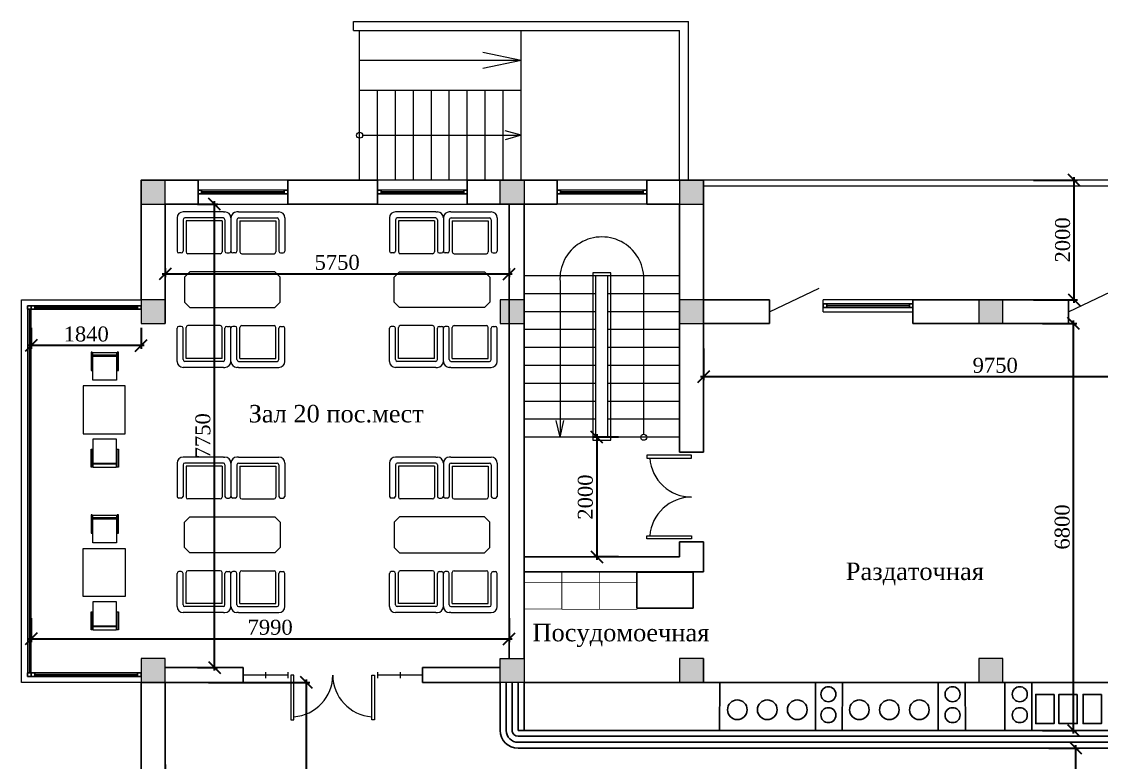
# Model space of a CAD drawing. Header units: inches. Extents: x 2870606 to 3671143, y -733551 to -473558.
# Drawn here: x 2896196 to 2914246, y -672840 to -660454 of the extents above; entities that cross this region are included whole.
import ezdxf

# ---------------------------------------------------------------- set-up
doc = ezdxf.new("R2010")
doc.units = ezdxf.units.IN
doc.header["$MEASUREMENT"] = 0
for name, color, linetype in [('100_FURNITURE', 25, 'Continuous'), ('A_Windows', 160, 'Continuous'), ('ШРИФТ', 7, 'Continuous')]:
    doc.layers.add(name, color=color, linetype=linetype)
doc.styles.add('GENERATED_STYLE_1', font='times.ttf')
doc.styles.add('J~stule', font='dutch.ttf')
doc.linetypes.add('FENCELINE1', pattern='A,0.25,-0.1,[133,ltypeshp.shx,S=0.1,R=0,X=-0.1,Y=0],-0.1,1', length=1.45)
doc.dimstyles.new('J~style', dxfattribs={"dimscale": 100, "dimtxt": 2.5, "dimasz": 2, "dimexe": 0.55, "dimexo": 0.725, "dimtad": 1, "dimdec": 0, "dimdsep": 46, "dimtxsty": 'J~stule', "dimblk": 'OBLIQUE', "dimcen": 2, "dimdle": 0.5, "dimadec": 0, "dimazin": 0, "dimtfac": 1, "dimtdec": 0, "dimtmove": 0, "dimatfit": 3, "dimfxl": 1, "dimarcsym": 0})

# ---------------------------------------------------------------- blocks, each defined once
blk = doc.blocks.new('*U65')
at = {"color": 7, "lineweight": 30}
for points in [[(0, 60), (60, 60), (60, 0), (0, 0)], [(1500, 60), (1440, 60), (1440, 0), (1500, 0)]]:
    blk.add_lwpolyline(points, close=True, dxfattribs=at)
at = {"color": 4, "lineweight": 25}
for points in [[(60, 60), (1440, 60), (1440, 0), (60, 0)], [(60, 35), (1440, 35), (1440, 25), (60, 25)]]:
    blk.add_lwpolyline(points, close=True, dxfattribs=at)
blk = doc.blocks.new('_Oblique')
at = {"color": 0, "linetype": 'ByBlock', "lineweight": -2}
blk.add_line((-0.5, -0.5), (0.5, 0.5), dxfattribs=at)
blk = doc.blocks.new('*D107')
at = {"color": 0, "lineweight": -2, "transparency": 16777216}
for p, q in [((3173215, -558345), (3172798, -558345)), ((3172853, -558295), (3172853, -560395)), ((3173215, -560345), (3172798, -560345))]:
    blk.add_line(p, q, dxfattribs=at)
at = {"layer": 'Defpoints', "color": 0, "lineweight": 35, "transparency": 16777216}
for p in [(3173287, -558345), (3172853, -560345), (3173287, -560345)]:
    blk.add_point(p, dxfattribs=at)
at = {"color": 0, "lineweight": -2, "transparency": 16777216, "xscale": 200, "yscale": 200, "zscale": 200}
for p, rotation in [((3172853, -558345), 90), ((3172853, -560345), 270)]:
    blk.add_blockref('_Oblique', p, dxfattribs=dict(at, rotation=rotation))
at = {"color": 0, "transparency": 16777216, "insert": (3172663, -559345), "char_height": 250, "attachment_point": 5, "rotation": 90, "style": 'J~stule'}
blk.add_mtext('2000', dxfattribs=at)
blk = doc.blocks.new('000066666')
at = {"color": 150, "lineweight": 25, "ltscale": 100, "const_width": 10}
for points in [[(2905140, 337827), (2905140, 338450), (2905767, 338450), (2905767, 337827), (2905140, 337827), (2905246, 337827)], [(2905145, 338004), (2905768, 338004)]]:
    blk.add_lwpolyline(points, dxfattribs=at)
blk = doc.blocks.new('*D110')
at = {"color": 0, "lineweight": -2, "transparency": 16777216}
for p, q in [((3180861, -574435), (3180861, -563495)), ((3180411, -563545), (3180916, -563545)), ((3180411, -574385), (3180916, -574385))]:
    blk.add_line(p, q, dxfattribs=at)
at = {"layer": 'Defpoints', "color": 0, "lineweight": 35, "transparency": 16777216}
for p in [(3180338, -563545), (3180861, -563545), (3180338, -574385)]:
    blk.add_point(p, dxfattribs=at)
at = {"color": 0, "lineweight": -2, "transparency": 16777216, "xscale": 200, "yscale": 200, "zscale": 200}
for p, rotation in [((3180861, -563545), 90), ((3180861, -574385), 270)]:
    blk.add_blockref('_Oblique', p, dxfattribs=dict(at, rotation=rotation))
at = {"color": 0, "transparency": 16777216, "insert": (3180670, -568965), "char_height": 250, "attachment_point": 5, "rotation": 90, "style": 'J~stule'}
blk.add_mtext('10840', dxfattribs=at)
blk = doc.blocks.new('*D111')
at = {"color": 0, "lineweight": -2, "transparency": 16777216}
for p, q in [((3180303, -556445), (3180879, -556445)), ((3180824, -563295), (3180824, -556395)), ((3180303, -563245), (3180879, -563245))]:
    blk.add_line(p, q, dxfattribs=at)
at = {"layer": 'Defpoints', "color": 0, "lineweight": 35, "transparency": 16777216}
for p in [(3180230, -556445), (3180824, -556445), (3180230, -563245)]:
    blk.add_point(p, dxfattribs=at)
at = {"color": 0, "lineweight": -2, "transparency": 16777216, "xscale": 200, "yscale": 200, "zscale": 200}
for p, rotation in [((3180824, -556445), 90), ((3180824, -563245), 270)]:
    blk.add_blockref('_Oblique', p, dxfattribs=dict(at, rotation=rotation))
at = {"color": 0, "transparency": 16777216, "insert": (3180634, -559845), "char_height": 250, "attachment_point": 5, "rotation": 90, "style": 'J~stule'}
blk.add_mtext('6800', dxfattribs=at)
blk = doc.blocks.new('*D112')
at = {"color": 0, "lineweight": -2, "transparency": 16777216}
for p, q in [((3174638, -556861), (3174638, -557391)), ((3184388, -556861), (3184388, -557391)), ((3184438, -557336), (3174588, -557336))]:
    blk.add_line(p, q, dxfattribs=at)
at = {"layer": 'Defpoints', "color": 0, "lineweight": 35, "transparency": 16777216}
for p in [(3174638, -556788), (3184388, -556788), (3174638, -557336)]:
    blk.add_point(p, dxfattribs=at)
at = {"color": 0, "lineweight": -2, "transparency": 16777216, "xscale": 200, "yscale": 200, "zscale": 200, "rotation": 180}
blk.add_blockref('_Oblique', (3174638, -557336), dxfattribs=at)
at = {"color": 0, "lineweight": -2, "transparency": 16777216, "xscale": 200, "yscale": 200, "zscale": 200}
blk.add_blockref('_Oblique', (3184388, -557336), dxfattribs=at)
at = {"color": 0, "transparency": 16777216, "insert": (3179513, -557143), "char_height": 250, "attachment_point": 5, "style": 'J~stule'}
blk.add_mtext('9750', dxfattribs=at)
blk = doc.blocks.new('*D113')
at = {"color": 0, "lineweight": -2, "transparency": 16777216}
for p, q in [((3180151, -554045), (3180886, -554045)), ((3180831, -556095), (3180831, -553995)), ((3180151, -556045), (3180886, -556045))]:
    blk.add_line(p, q, dxfattribs=at)
at = {"layer": 'Defpoints', "color": 0, "lineweight": 35, "transparency": 16777216}
for p in [(3180079, -554045), (3180831, -554045), (3180079, -556045)]:
    blk.add_point(p, dxfattribs=at)
at = {"color": 0, "lineweight": -2, "transparency": 16777216, "xscale": 200, "yscale": 200, "zscale": 200}
for p, rotation in [((3180831, -554045), 90), ((3180831, -556045), 270)]:
    blk.add_blockref('_Oblique', p, dxfattribs=dict(at, rotation=rotation))
at = {"color": 0, "transparency": 16777216, "insert": (3180641, -555045), "char_height": 250, "attachment_point": 5, "rotation": 90, "style": 'J~stule'}
blk.add_mtext('2000', dxfattribs=at)
blk = doc.blocks.new('*D114')
at = {"color": 0, "lineweight": -2, "transparency": 16777216}
for p, q in [((3165638, -555517), (3165638, -555670)), ((3171388, -555515), (3171388, -555670)), ((3165588, -555615), (3171438, -555615))]:
    blk.add_line(p, q, dxfattribs=at)
at = {"layer": 'Defpoints', "color": 0, "lineweight": 35, "transparency": 16777216}
for p in [(3165638, -555445), (3171388, -555442, 8), (3171388, -555615)]:
    blk.add_point(p, dxfattribs=at)
at = {"color": 0, "lineweight": -2, "transparency": 16777216, "xscale": 200, "yscale": 200, "zscale": 200, "rotation": 180}
blk.add_blockref('_Oblique', (3165638, -555615), dxfattribs=at)
at = {"color": 0, "lineweight": -2, "transparency": 16777216, "xscale": 200, "yscale": 200, "zscale": 200}
blk.add_blockref('_Oblique', (3171388, -555615), dxfattribs=at)
at = {"color": 0, "transparency": 16777216, "insert": (3168513, -555422), "char_height": 250, "attachment_point": 5, "style": 'J~stule'}
blk.add_mtext('5750', dxfattribs=at)
blk = doc.blocks.new('*D115')
at = {"color": 0, "lineweight": -2, "transparency": 16777216}
for p, q in [((3166181, -554445), (3166518, -554445)), ((3166463, -562245), (3166463, -554395)), ((3166181, -562195), (3166518, -562195))]:
    blk.add_line(p, q, dxfattribs=at)
at = {"layer": 'Defpoints', "color": 0, "lineweight": 35, "transparency": 16777216}
for p in [(3166109, -554445), (3166463, -554445), (3166109, -562195)]:
    blk.add_point(p, dxfattribs=at)
at = {"color": 0, "lineweight": -2, "transparency": 16777216, "xscale": 200, "yscale": 200, "zscale": 200}
for p, rotation in [((3166463, -554445), 90), ((3166463, -562195), 270)]:
    blk.add_blockref('_Oblique', p, dxfattribs=dict(at, rotation=rotation))
at = {"color": 0, "transparency": 16777216, "insert": (3166270, -558320), "char_height": 250, "attachment_point": 5, "rotation": 90, "style": 'J~stule'}
blk.add_mtext('7750', dxfattribs=at)
blk = doc.blocks.new('*D116')
at = {"color": 0, "lineweight": -2, "transparency": 16777216}
for p, q in [((3163398, -556517), (3163398, -556866)), ((3165238, -556517), (3165238, -556866)), ((3165288, -556811), (3163348, -556811))]:
    blk.add_line(p, q, dxfattribs=at)
at = {"layer": 'Defpoints', "color": 0, "lineweight": 35, "transparency": 16777216}
for p in [(3163398, -556445), (3165238, -556445), (3163398, -556811)]:
    blk.add_point(p, dxfattribs=at)
at = {"color": 0, "lineweight": -2, "transparency": 16777216, "xscale": 200, "yscale": 200, "zscale": 200, "rotation": 180}
blk.add_blockref('_Oblique', (3163398, -556811), dxfattribs=at)
at = {"color": 0, "lineweight": -2, "transparency": 16777216, "xscale": 200, "yscale": 200, "zscale": 200}
blk.add_blockref('_Oblique', (3165238, -556811), dxfattribs=at)
at = {"color": 0, "transparency": 16777216, "insert": (3164318, -556620), "char_height": 250, "attachment_point": 5, "style": 'J~stule'}
blk.add_mtext('1840', dxfattribs=at)
blk = doc.blocks.new('*D117')
at = {"color": 0, "lineweight": -2, "transparency": 16777216}
for p, q in [((3163398, -561371), (3163398, -561769)), ((3171388, -561367), (3171388, -561769)), ((3163348, -561714), (3171438, -561714))]:
    blk.add_line(p, q, dxfattribs=at)
at = {"layer": 'Defpoints', "color": 0, "lineweight": 35, "transparency": 16777216}
for p in [(3163398, -561299), (3171388, -561294), (3171388, -561714)]:
    blk.add_point(p, dxfattribs=at)
at = {"color": 0, "lineweight": -2, "transparency": 16777216, "xscale": 200, "yscale": 200, "zscale": 200, "rotation": 180}
blk.add_blockref('_Oblique', (3163398, -561714), dxfattribs=at)
at = {"color": 0, "lineweight": -2, "transparency": 16777216, "xscale": 200, "yscale": 200, "zscale": 200}
blk.add_blockref('_Oblique', (3171388, -561714), dxfattribs=at)
at = {"color": 0, "transparency": 16777216, "insert": (3167393, -561523), "char_height": 250, "attachment_point": 5, "style": 'J~stule'}
blk.add_mtext('7990', dxfattribs=at)
blk = doc.blocks.new('*D118')
at = {"color": 0, "lineweight": -2, "transparency": 16777216}
for p, q in [((3168000, -577095), (3168000, -562395)), ((3166362, -562445), (3168055, -562445)), ((3166261, -577045), (3168055, -577045))]:
    blk.add_line(p, q, dxfattribs=at)
at = {"layer": 'Defpoints', "color": 0, "lineweight": 35, "transparency": 16777216}
for p in [(3166290, -562445), (3168000, -562445), (3166188, -577045)]:
    blk.add_point(p, dxfattribs=at)
at = {"color": 0, "lineweight": -2, "transparency": 16777216, "xscale": 200, "yscale": 200, "zscale": 200}
for p, rotation in [((3168000, -562445), 90), ((3168000, -577045), 270)]:
    blk.add_blockref('_Oblique', p, dxfattribs=dict(at, rotation=rotation))
at = {"color": 0, "transparency": 16777216, "insert": (3167809, -569745), "char_height": 250, "attachment_point": 5, "rotation": 90, "style": 'J~stule'}
blk.add_mtext('14600', dxfattribs=at)
blk = doc.blocks.new('*D119')
at = {"color": 0, "lineweight": -2, "transparency": 16777216}
for p, q in [((3165638, -563817), (3165638, -564540)), ((3184238, -563817), (3184238, -564540)), ((3184288, -564485), (3165588, -564485))]:
    blk.add_line(p, q, dxfattribs=at)
at = {"layer": 'Defpoints', "color": 0, "lineweight": 35, "transparency": 16777216}
for p in [(3165638, -563745), (3184238, -563745), (3165638, -564485)]:
    blk.add_point(p, dxfattribs=at)
at = {"color": 0, "lineweight": -2, "transparency": 16777216, "xscale": 200, "yscale": 200, "zscale": 200, "rotation": 180}
blk.add_blockref('_Oblique', (3165638, -564485), dxfattribs=at)
at = {"color": 0, "lineweight": -2, "transparency": 16777216, "xscale": 200, "yscale": 200, "zscale": 200}
blk.add_blockref('_Oblique', (3184238, -564485), dxfattribs=at)
at = {"color": 0, "transparency": 16777216, "insert": (3174938, -564294), "char_height": 250, "attachment_point": 5, "style": 'J~stule'}
blk.add_mtext('18600', dxfattribs=at)
blk = doc.blocks.new('*U63')
at = {"color": 7, "lineweight": 30}
for points in [[(0, 60), (60, 60), (60, 0), (0, 0)], [(6200, 60), (6140, 60), (6140, 0), (6200, 0)]]:
    blk.add_lwpolyline(points, close=True, dxfattribs=at)
at = {"color": 4, "lineweight": 25}
for points in [[(60, 60), (6140, 60), (6140, 0), (60, 0)], [(60, 35), (6140, 35), (6140, 25), (60, 25)]]:
    blk.add_lwpolyline(points, close=True, dxfattribs=at)
blk = doc.blocks.new('*U64')
at = {"color": 7, "lineweight": 30}
for points in [[(0, 60), (60, 60), (60, 0), (0, 0)], [(1840, 60), (1780, 60), (1780, 0), (1840, 0)]]:
    blk.add_lwpolyline(points, close=True, dxfattribs=at)
at = {"color": 4, "lineweight": 25}
for points in [[(60, 60), (1780, 60), (1780, 0), (60, 0)], [(60, 35), (1780, 35), (1780, 25), (60, 25)]]:
    blk.add_lwpolyline(points, close=True, dxfattribs=at)
blk = doc.blocks.new('dfgfdgf')
h = blk.add_hatch(color=256)
h.dxf.hatch_style = 1
h.paths.add_polyline_path([(3342175.57, -511833.49), (3342175.57, -511433.49), (3341775.57, -511433.49), (3341775.57, -511833.49)])
h = blk.add_hatch(color=256)
h.dxf.hatch_style = 1
h.paths.add_polyline_path([(3347775.57, -511833.49), (3347775.57, -511433.49), (3348175.57, -511433.49), (3348175.57, -511833.49)])
h = blk.add_hatch(color=256)
h.dxf.hatch_style = 1
h.paths.add_polyline_path([(3351175.57, -511833.49), (3351175.57, -511433.49), (3350775.57, -511433.49), (3350775.57, -511833.49)])
h = blk.add_hatch(color=256)
h.dxf.hatch_style = 1
h.paths.add_polyline_path([(3341775.57, -513433.49), (3341775.57, -513833.49), (3342175.57, -513833.49), (3342175.57, -513433.49)])
h = blk.add_hatch(color=256)
h.dxf.hatch_style = 1
h.paths.add_polyline_path([(3347775.57, -513433.49), (3347775.57, -513833.49), (3348175.57, -513833.49), (3348175.57, -513433.49)])
h = blk.add_hatch(color=256)
h.dxf.hatch_style = 1
h.paths.add_polyline_path([(3350775.57, -513433.49), (3350775.57, -513833.49), (3351175.57, -513833.49), (3351175.57, -513433.49)])
h = blk.add_hatch(color=256)
h.dxf.hatch_style = 1
h.paths.add_polyline_path([(3355775.57, -513433.49), (3355775.57, -513833.49), (3356175.57, -513833.49), (3356175.57, -513433.49)])
h = blk.add_hatch(color=256)
h.dxf.hatch_style = 1
h.paths.add_polyline_path([(3342175.57, -519833.49), (3342175.57, -519433.49), (3341775.57, -519433.49), (3341775.57, -519833.49)])
h = blk.add_hatch(color=256)
h.dxf.hatch_style = 1
h.paths.add_polyline_path([(3347775.57, -519833.49), (3347775.57, -519433.49), (3348175.57, -519433.49), (3348175.57, -519833.49)])
h = blk.add_hatch(color=256)
h.dxf.hatch_style = 1
h.paths.add_polyline_path([(3351175.57, -519833.49), (3351175.57, -519433.49), (3350775.57, -519433.49), (3350775.57, -519833.49)])
h = blk.add_hatch(color=256)
h.dxf.hatch_style = 1
h.paths.add_polyline_path([(3356175.57, -519833.49), (3356175.57, -519433.49), (3355775.57, -519433.49), (3355775.57, -519833.49)])
for p, q in [((3345325.6, -508783.49, 80.78), (3350925.6, -508783.49, 80.78)), ((3345325.6, -508933.49, 80.78), (3345325.6, -508783.49, 80.78)), ((3350925.6, -511433.49, 105.13), (3350925.6, -508783.49, 105.13)), ((3345325.6, -508933.49, 80.78), (3350775.6, -508933.49, 80.78)), ((3345425.6, -509933.49, 105.13), (3345425.6, -508933.49, 80.78)), ((3348125.6, -509933.49, 105.13), (3348125.6, -508933.49, 80.78)), ((3350775.6, -511433.49, 105.13), (3350775.6, -508933.49, 105.13)), ((3348125.6, -509433.49, 92.96), (3347483.76, -509298.8, 105.13)), ((3348125.6, -509433.49, 92.96), (3345425.6, -509433.49, 92.96)), ((3348125.6, -509433.49, 92.96), (3347483.76, -509568.18, 105.13)), ((3345425.6, -511433.49, 105.13), (3345425.6, -509933.49, 105.13)), ((3348125.6, -509933.49, 105.13), (3345425.6, -509933.49, 105.13)), ((3345725.6, -511433.49, 105.13), (3345725.6, -509933.49, 105.13)), ((3346025.6, -511433.49, 105.13), (3346025.6, -509933.49, 105.13)), ((3346325.6, -511433.49, 105.13), (3346325.6, -509933.49, 105.13)), ((3346625.6, -511433.49, 105.13), (3346625.6, -509933.49, 105.13)), ((3346925.6, -511433.49, 105.13), (3346925.6, -509933.49, 105.13)), ((3347225.6, -511433.49, 105.13), (3347225.6, -509933.49, 105.13)), ((3347525.6, -511433.49, 105.13), (3347525.6, -509933.49, 105.13)), ((3347825.6, -511433.49, 105.13), (3347825.6, -509933.49, 105.13)), ((3348125.6, -511433.49, 105.13), (3348125.6, -509933.49, 105.13)), ((3348125.6, -510683.49, 105.13), (3347861.02, -510608.37, 105.13)), ((3345475.6, -510683.49, 105.13), (3348125.6, -510683.49, 105.13)), ((3348125.6, -510683.49, 105.13), (3347861.02, -510758.61, 105.13)), ((3344225.57, -511433.49), (3342725.57, -511433.49)), ((3347225.57, -511433.49), (3345725.57, -511433.49)), ((3350225.57, -511433.49), (3348725.57, -511433.49)), ((3365775.57, -511433.49), (3351175.57, -511433.49)), ((3342725.57, -511833.49), (3344225.57, -511833.49)), ((3345725.57, -511833.49), (3347225.57, -511833.49)), ((3350225.57, -511833.49), (3348725.57, -511833.49)), ((3342375.57, -512065.48), (3342375.57, -512621.65)), ((3343150.57, -511965.48), (3342475.57, -511965.48)), ((3343150.57, -512065.48), (3342505.57, -512065.48)), ((3343150.57, -512065.48), (3343145.57, -512065.48)), ((3343150.57, -511965.48), (3343175.57, -511965.48)), ((3343275.57, -512065.48), (3343275.57, -512621.65)), ((3343275.57, -512065.48), (3343275.57, -512621.65)), ((3343400.57, -511965.48), (3343375.57, -511965.48)), ((3343400.57, -511965.48), (3344075.57, -511965.48)), ((3343400.57, -512065.48), (3344045.57, -512065.48)), ((3343400.57, -512065.48), (3343405.57, -512065.48)), ((3344175.57, -512065.48), (3344175.57, -512621.65)), ((3345925.57, -512065.48), (3345925.57, -512621.65)), ((3346700.57, -511965.48), (3346025.57, -511965.48)), ((3346700.57, -512065.48), (3346055.57, -512065.48)), ((3346700.57, -512065.48), (3346695.57, -512065.48)), ((3346700.57, -511965.48), (3346725.57, -511965.48)), ((3346825.57, -512065.48), (3346825.57, -512621.65)), ((3346825.57, -512065.48), (3346825.57, -512621.65)), ((3346950.57, -511965.48), (3346925.57, -511965.48)), ((3346950.57, -511965.48), (3347625.57, -511965.48)), ((3346950.57, -512065.48), (3347595.57, -512065.48)), ((3346950.57, -512065.48), (3346955.57, -512065.48)), ((3347725.57, -512065.48), (3347725.57, -512621.65)), ((3342475.57, -512095.48), (3342475.57, -512621.65)), ((3343125.57, -512115.48), (3342525.57, -512115.48)), ((3342525.57, -512115.48), (3342525.57, -512635.48)), ((3343125.57, -512115.48), (3343125.57, -512635.48)), ((3343175.57, -512095.48), (3343175.57, -512621.65)), ((3343375.57, -512095.48), (3343375.57, -512621.65)), ((3343425.57, -512115.48), (3344025.57, -512115.48)), ((3343425.57, -512115.48), (3343425.57, -512635.48)), ((3344025.57, -512115.48), (3344025.57, -512635.48)), ((3344075.57, -512095.48), (3344075.57, -512621.65)), ((3346025.57, -512095.48), (3346025.57, -512621.65)), ((3346675.57, -512115.48), (3346075.57, -512115.48)), ((3346075.57, -512115.48), (3346075.57, -512635.48)), ((3346675.57, -512115.48), (3346675.57, -512635.48)), ((3346725.57, -512095.48), (3346725.57, -512621.65)), ((3346925.57, -512095.48), (3346925.57, -512621.65)), ((3346975.57, -512115.48), (3347575.57, -512115.48)), ((3346975.57, -512115.48), (3346975.57, -512635.48)), ((3347575.57, -512115.48), (3347575.57, -512635.48)), ((3347625.57, -512095.48), (3347625.57, -512621.65)), ((3342445.57, -512651.65), (3342405.57, -512651.65)), ((3343095.57, -512665.48), (3342555.57, -512665.48)), ((3343205.57, -512651.65), (3343245.57, -512651.65)), ((3343345.57, -512651.65), (3343305.57, -512651.65)), ((3343455.57, -512665.48), (3343995.57, -512665.48)), ((3344105.57, -512651.65), (3344145.57, -512651.65)), ((3345995.57, -512651.65), (3345955.57, -512651.65)), ((3346645.57, -512665.48), (3346105.57, -512665.48)), ((3346755.57, -512651.65), (3346795.57, -512651.65)), ((3346895.57, -512651.65), (3346855.57, -512651.65)), ((3347005.57, -512665.48), (3347545.57, -512665.48)), ((3347655.57, -512651.65), (3347695.57, -512651.65)), ((3350775.57, -513033.49), (3348175.57, -513033.49)), ((3348775.57, -513133.49), (3348775.57, -515733.49)), ((3349375.57, -515733.49), (3349375.57, -513033.49)), ((3349575.57, -515733.49), (3349575.57, -513033.49)), ((3350175.57, -515683.49), (3350175.57, -513133.49)), ((3349375.57, -513333.49), (3348175.57, -513333.49)), ((3350775.57, -513333.49), (3349575.57, -513333.49)), ((3353175.57, -513633.49), (3353175.57, -513433.49)), ((3349375.57, -513633.49), (3348175.57, -513633.49)), ((3350775.57, -513633.49), (3349575.57, -513633.49)), ((3342445.57, -513879.31), (3342405.57, -513879.31)), ((3343095.57, -513865.48), (3342555.57, -513865.48)), ((3343205.57, -513879.31), (3343245.57, -513879.31)), ((3343345.57, -513879.31), (3343305.57, -513879.31)), ((3343455.57, -513865.48), (3343995.57, -513865.48)), ((3344105.57, -513879.31), (3344145.57, -513879.31)), ((3345995.57, -513879.31), (3345955.57, -513879.31)), ((3346645.57, -513865.48), (3346105.57, -513865.48)), ((3346755.57, -513879.31), (3346795.57, -513879.31)), ((3346895.57, -513879.31), (3346855.57, -513879.31)), ((3347005.57, -513865.48), (3347545.57, -513865.48)), ((3347655.57, -513879.31), (3347695.57, -513879.31)), ((3342375.57, -514465.48), (3342375.57, -513909.31)), ((3342475.57, -514435.48), (3342475.57, -513909.31)), ((3342525.57, -514415.48), (3342525.57, -513895.48)), ((3343125.57, -514415.48), (3343125.57, -513895.48)), ((3343175.57, -514435.48), (3343175.57, -513909.31)), ((3343275.57, -514465.48), (3343275.57, -513909.31)), ((3343275.57, -514465.48), (3343275.57, -513909.31)), ((3343375.57, -514435.48), (3343375.57, -513909.31)), ((3343425.57, -514415.48), (3343425.57, -513895.48)), ((3344025.57, -514415.48), (3344025.57, -513895.48)), ((3344075.57, -514435.48), (3344075.57, -513909.31)), ((3344175.57, -514465.48), (3344175.57, -513909.31)), ((3345925.57, -514465.48), (3345925.57, -513909.31)), ((3346025.57, -514435.48), (3346025.57, -513909.31)), ((3346075.57, -514415.48), (3346075.57, -513895.48)), ((3346675.57, -514415.48), (3346675.57, -513895.48)), ((3346725.57, -514435.48), (3346725.57, -513909.31)), ((3346825.57, -514465.48), (3346825.57, -513909.31)), ((3346825.57, -514465.48), (3346825.57, -513909.31)), ((3346925.57, -514435.48), (3346925.57, -513909.31)), ((3346975.57, -514415.48), (3346975.57, -513895.48)), ((3347575.57, -514415.48), (3347575.57, -513895.48)), ((3347625.57, -514435.48), (3347625.57, -513909.31)), ((3347725.57, -514465.48), (3347725.57, -513909.31)), ((3349375.57, -513933.49), (3348175.57, -513933.49)), ((3350775.57, -513933.49), (3349575.57, -513933.49)), ((3349375.57, -514233.49), (3348175.57, -514233.49)), ((3350775.57, -514233.49), (3349575.57, -514233.49)), ((3340936.38, -514312.36), (3340936.38, -514616.77)), ((3340955.89, -514312.36), (3340936.38, -514312.36)), ((3340955.89, -514616.77), (3340955.89, -514312.36)), ((3340964.02, -514362.3), (3340964.02, -514313.86)), ((3340964.02, -514313.86), (3341364.02, -514313.86)), ((3341364.02, -514362.3), (3340964.02, -514362.3)), ((3340964.02, -514779.27), (3340964.02, -514379.27)), ((3340964.02, -514379.27), (3341364.02, -514379.27)), ((3341364.02, -514313.86), (3341364.02, -514362.3)), ((3341364.02, -514379.27), (3341364.02, -514779.27)), ((3341374.42, -514312.36), (3341374.42, -514616.77)), ((3341393.92, -514312.36), (3341374.42, -514312.36)), ((3341393.92, -514616.77), (3341393.92, -514312.36)), ((3343125.57, -514415.48), (3342525.57, -514415.48)), ((3343425.57, -514415.48), (3344025.57, -514415.48)), ((3346675.57, -514415.48), (3346075.57, -514415.48)), ((3346975.57, -514415.48), (3347575.57, -514415.48)), ((3343150.57, -514565.48), (3342475.57, -514565.48)), ((3343150.57, -514565.48), (3342475.57, -514565.48)), ((3343150.57, -514465.48), (3342505.57, -514465.48)), ((3343150.57, -514465.48), (3343145.57, -514465.48)), ((3343150.57, -514565.48), (3343175.57, -514565.48)), ((3343150.57, -514565.48), (3343175.57, -514565.48)), ((3343400.57, -514565.48), (3343375.57, -514565.48)), ((3343400.57, -514565.48), (3343375.57, -514565.48)), ((3343400.57, -514465.48), (3344045.57, -514465.48)), ((3343400.57, -514465.48), (3343405.57, -514465.48)), ((3343400.57, -514565.48), (3344075.57, -514565.48)), ((3343400.57, -514565.48), (3344075.57, -514565.48)), ((3346700.57, -514565.48), (3346025.57, -514565.48)), ((3346700.57, -514565.48), (3346025.57, -514565.48)), ((3346700.57, -514465.48), (3346055.57, -514465.48)), ((3346700.57, -514465.48), (3346695.57, -514465.48)), ((3346700.57, -514565.48), (3346725.57, -514565.48)), ((3346700.57, -514565.48), (3346725.57, -514565.48)), ((3346950.57, -514565.48), (3346925.57, -514565.48)), ((3346950.57, -514565.48), (3346925.57, -514565.48)), ((3346950.57, -514465.48), (3347595.57, -514465.48)), ((3346950.57, -514465.48), (3346955.57, -514465.48)), ((3346950.57, -514565.48), (3347625.57, -514565.48)), ((3346950.57, -514565.48), (3347625.57, -514565.48)), ((3349375.57, -514533.49), (3348175.57, -514533.49)), ((3350775.57, -514533.49), (3349575.57, -514533.49)), ((3340936.38, -514616.77), (3340955.89, -514616.77)), ((3341364.02, -514779.27), (3340964.02, -514779.27)), ((3341374.42, -514616.77), (3341393.92, -514616.77)), ((3349375.57, -514833.49), (3348175.57, -514833.49)), ((3350775.57, -514833.49), (3349575.57, -514833.49)), ((3349375.57, -515133.49), (3348175.57, -515133.49)), ((3350775.57, -515133.49), (3349575.57, -515133.49)), ((3349375.57, -515433.49), (3348175.57, -515433.49)), ((3348775.57, -515733.49), (3348709.59, -515454.32)), ((3348775.57, -515733.49), (3348841.55, -515454.32)), ((3350775.57, -515433.49), (3349575.57, -515433.49)), ((3340964.02, -515767.72), (3340964.02, -516167.72)), ((3341364.02, -515767.72), (3340964.02, -515767.72)), ((3341364.02, -516167.72), (3341364.02, -515767.72)), ((3350775.57, -515733.49), (3348175.57, -515733.49)), ((3340936.38, -516234.63), (3340936.38, -515930.21)), ((3340936.38, -515930.21), (3340955.89, -515930.21)), ((3340955.89, -515930.21), (3340955.89, -516234.63)), ((3341374.42, -516234.63), (3341374.42, -515930.21)), ((3341374.42, -515930.21), (3341393.92, -515930.21)), ((3341393.92, -515930.21), (3341393.92, -516234.63)), ((3340964.02, -516167.72), (3341364.02, -516167.72)), ((3340964.02, -516184.68), (3340964.02, -516233.13)), ((3341364.02, -516184.68), (3340964.02, -516184.68)), ((3341364.02, -516233.13), (3341364.02, -516184.68)), ((3342375.57, -516165.48), (3342375.57, -516721.65)), ((3343150.57, -516065.48), (3342475.57, -516065.48)), ((3343150.57, -516065.48), (3342475.57, -516065.48)), ((3342475.57, -516195.48), (3342475.57, -516721.65)), ((3343150.57, -516165.48), (3342505.57, -516165.48)), ((3343125.57, -516215.48), (3342525.57, -516215.48)), ((3342525.57, -516215.48), (3342525.57, -516735.48)), ((3343125.57, -516215.48), (3343125.57, -516735.48)), ((3343150.57, -516165.48), (3343145.57, -516165.48)), ((3343150.57, -516065.48), (3343175.57, -516065.48)), ((3343150.57, -516065.48), (3343175.57, -516065.48)), ((3343175.57, -516195.48), (3343175.57, -516721.65)), ((3343275.57, -516165.48), (3343275.57, -516721.65)), ((3343275.57, -516165.48), (3343275.57, -516721.65)), ((3343400.57, -516065.48), (3343375.57, -516065.48)), ((3343400.57, -516065.48), (3343375.57, -516065.48)), ((3343375.57, -516195.48), (3343375.57, -516721.65)), ((3343400.57, -516065.48), (3344075.57, -516065.48)), ((3343400.57, -516065.48), (3344075.57, -516065.48)), ((3343400.57, -516165.48), (3344045.57, -516165.48)), ((3343400.57, -516165.48), (3343405.57, -516165.48)), ((3343425.57, -516215.48), (3344025.57, -516215.48)), ((3343425.57, -516215.48), (3343425.57, -516735.48)), ((3344025.57, -516215.48), (3344025.57, -516735.48)), ((3344075.57, -516195.48), (3344075.57, -516721.65)), ((3344175.57, -516165.48), (3344175.57, -516721.65)), ((3345925.57, -516165.48), (3345925.57, -516721.65)), ((3346700.57, -516065.48), (3346025.57, -516065.48)), ((3346700.57, -516065.48), (3346025.57, -516065.48)), ((3346025.57, -516195.48), (3346025.57, -516721.65)), ((3346700.57, -516165.48), (3346055.57, -516165.48)), ((3346675.57, -516215.48), (3346075.57, -516215.48)), ((3346075.57, -516215.48), (3346075.57, -516735.48)), ((3346675.57, -516215.48), (3346675.57, -516735.48)), ((3346700.57, -516165.48), (3346695.57, -516165.48)), ((3346700.57, -516065.48), (3346725.57, -516065.48)), ((3346700.57, -516065.48), (3346725.57, -516065.48)), ((3346725.57, -516195.48), (3346725.57, -516721.65)), ((3346825.57, -516165.48), (3346825.57, -516721.65)), ((3346825.57, -516165.48), (3346825.57, -516721.65)), ((3346950.57, -516065.48), (3346925.57, -516065.48)), ((3346950.57, -516065.48), (3346925.57, -516065.48)), ((3346925.57, -516195.48), (3346925.57, -516721.65)), ((3346950.57, -516065.48), (3347625.57, -516065.48)), ((3346950.57, -516065.48), (3347625.57, -516065.48)), ((3346950.57, -516165.48), (3347595.57, -516165.48)), ((3346950.57, -516165.48), (3346955.57, -516165.48)), ((3346975.57, -516215.48), (3347575.57, -516215.48)), ((3346975.57, -516215.48), (3346975.57, -516735.48)), ((3347575.57, -516215.48), (3347575.57, -516735.48)), ((3347625.57, -516195.48), (3347625.57, -516721.65)), ((3347725.57, -516165.48), (3347725.57, -516721.65)), ((3340955.89, -516234.63), (3340936.38, -516234.63)), ((3340964.02, -516233.13), (3341364.02, -516233.13)), ((3341393.92, -516234.63), (3341374.42, -516234.63)), ((3342445.57, -516751.65), (3342405.57, -516751.65)), ((3343095.57, -516765.48), (3342555.57, -516765.48)), ((3343205.57, -516751.65), (3343245.57, -516751.65)), ((3343345.57, -516751.65), (3343305.57, -516751.65)), ((3343455.57, -516765.48), (3343995.57, -516765.48)), ((3344105.57, -516751.65), (3344145.57, -516751.65)), ((3345995.57, -516751.65), (3345955.57, -516751.65)), ((3346645.57, -516765.48), (3346105.57, -516765.48)), ((3346755.57, -516751.65), (3346795.57, -516751.65)), ((3346895.57, -516751.65), (3346855.57, -516751.65)), ((3347005.57, -516765.48), (3347545.57, -516765.48)), ((3347655.57, -516751.65), (3347695.57, -516751.65)), ((3340936.38, -517032.36), (3340936.38, -517336.78)), ((3340955.89, -517032.36), (3340936.38, -517032.36)), ((3340955.89, -517336.78), (3340955.89, -517032.36)), ((3340964.02, -517082.31), (3340964.02, -517033.86)), ((3340964.02, -517033.86), (3341364.02, -517033.86)), ((3341364.02, -517082.31), (3340964.02, -517082.31)), ((3340964.02, -517499.27), (3340964.02, -517099.27)), ((3340964.02, -517099.27), (3341364.02, -517099.27)), ((3341364.02, -517033.86), (3341364.02, -517082.31)), ((3341364.02, -517099.27), (3341364.02, -517499.27)), ((3341374.42, -517032.36), (3341374.42, -517336.78)), ((3341393.92, -517032.36), (3341374.42, -517032.36)), ((3341393.92, -517336.78), (3341393.92, -517032.36)), ((3340936.38, -517336.78), (3340955.89, -517336.78)), ((3341374.42, -517336.78), (3341393.92, -517336.78)), ((3341364.02, -517499.27), (3340964.02, -517499.27)), ((3342375.57, -518565.48), (3342375.57, -518009.31)), ((3342445.57, -517979.31), (3342405.57, -517979.31)), ((3342475.57, -518535.48), (3342475.57, -518009.31)), ((3342525.57, -518515.48), (3342525.57, -517995.48)), ((3343095.57, -517965.48), (3342555.57, -517965.48)), ((3343125.57, -518515.48), (3343125.57, -517995.48)), ((3343175.57, -518535.48), (3343175.57, -518009.31)), ((3343205.57, -517979.31), (3343245.57, -517979.31)), ((3343275.57, -518565.48), (3343275.57, -518009.31)), ((3343275.57, -518565.48), (3343275.57, -518009.31)), ((3343345.57, -517979.31), (3343305.57, -517979.31)), ((3343375.57, -518535.48), (3343375.57, -518009.31)), ((3343425.57, -518515.48), (3343425.57, -517995.48)), ((3343455.57, -517965.48), (3343995.57, -517965.48)), ((3344025.57, -518515.48), (3344025.57, -517995.48)), ((3344075.57, -518535.48), (3344075.57, -518009.31)), ((3344105.57, -517979.31), (3344145.57, -517979.31)), ((3344175.57, -518565.48), (3344175.57, -518009.31)), ((3345925.57, -518565.48), (3345925.57, -518009.31)), ((3345995.57, -517979.31), (3345955.57, -517979.31)), ((3346025.57, -518535.48), (3346025.57, -518009.31)), ((3346075.57, -518515.48), (3346075.57, -517995.48)), ((3346645.57, -517965.48), (3346105.57, -517965.48)), ((3346675.57, -518515.48), (3346675.57, -517995.48)), ((3346725.57, -518535.48), (3346725.57, -518009.31)), ((3346755.57, -517979.31), (3346795.57, -517979.31)), ((3346825.57, -518565.48), (3346825.57, -518009.31)), ((3346825.57, -518565.48), (3346825.57, -518009.31)), ((3346895.57, -517979.31), (3346855.57, -517979.31)), ((3346925.57, -518535.48), (3346925.57, -518009.31)), ((3346975.57, -518515.48), (3346975.57, -517995.48)), ((3347005.57, -517965.48), (3347545.57, -517965.48)), ((3347575.57, -518515.48), (3347575.57, -517995.48)), ((3347625.57, -518535.48), (3347625.57, -518009.31)), ((3347655.57, -517979.31), (3347695.57, -517979.31)), ((3347725.57, -518565.48), (3347725.57, -518009.31)), ((3340964.02, -518487.72), (3340964.02, -518887.72)), ((3341364.02, -518487.72), (3340964.02, -518487.72)), ((3341364.02, -518887.72), (3341364.02, -518487.72)), ((3343150.57, -518565.48), (3342505.57, -518565.48)), ((3343125.57, -518515.48), (3342525.57, -518515.48)), ((3343150.57, -518565.48), (3343145.57, -518565.48)), ((3343400.57, -518565.48), (3344045.57, -518565.48)), ((3343400.57, -518565.48), (3343405.57, -518565.48)), ((3343425.57, -518515.48), (3344025.57, -518515.48)), ((3346700.57, -518565.48), (3346055.57, -518565.48)), ((3346675.57, -518515.48), (3346075.57, -518515.48)), ((3346700.57, -518565.48), (3346695.57, -518565.48)), ((3346950.57, -518565.48), (3347595.57, -518565.48)), ((3346950.57, -518565.48), (3346955.57, -518565.48)), ((3346975.57, -518515.48), (3347575.57, -518515.48)), ((3340936.38, -518954.63), (3340936.38, -518650.21)), ((3340936.38, -518650.21), (3340955.89, -518650.21)), ((3340955.89, -518650.21), (3340955.89, -518954.63)), ((3341374.42, -518954.63), (3341374.42, -518650.21)), ((3341374.42, -518650.21), (3341393.92, -518650.21)), ((3341393.92, -518650.21), (3341393.92, -518954.63)), ((3343150.57, -518665.48), (3342475.57, -518665.48)), ((3343150.57, -518665.48), (3343175.57, -518665.48)), ((3343400.57, -518665.48), (3343375.57, -518665.48)), ((3343400.57, -518665.48), (3344075.57, -518665.48)), ((3346700.57, -518665.48), (3346025.57, -518665.48)), ((3346700.57, -518665.48), (3346725.57, -518665.48)), ((3346950.57, -518665.48), (3346925.57, -518665.48)), ((3346950.57, -518665.48), (3347625.57, -518665.48)), ((3340964.02, -518887.72), (3341364.02, -518887.72)), ((3340964.02, -518904.68), (3340964.02, -518953.13)), ((3341364.02, -518904.68), (3340964.02, -518904.68)), ((3341364.02, -518953.13), (3341364.02, -518904.68)), ((3340955.89, -518954.63), (3340936.38, -518954.63)), ((3340964.02, -518953.13), (3341364.02, -518953.13)), ((3341393.92, -518954.63), (3341374.42, -518954.63)), ((3343852.35, -519658.49), (3343852.35, -519758.49)), ((3344227.35, -519658.49), (3344227.35, -519758.49)), ((3345727.35, -519658.49), (3345727.35, -519758.49)), ((3346102.35, -519658.49), (3346102.35, -519758.49)), ((3344227.35, -519708.49), (3343477.35, -519708.49)), ((3346477.35, -519708.49), (3345727.35, -519708.49))]:
    blk.add_line(p, q)
at = {"lineweight": 30}
for p, q in [((3342725.57, -511433.49), (3342725.57, -511833.49)), ((3347225.57, -511433.49), (3347225.57, -511833.49)), ((3348725.57, -511433.49), (3348725.57, -511833.49)), ((3350225.57, -511433.49), (3350225.57, -511833.49)), ((3347925.57, -511833.49), (3347925.57, -519433.49)), ((3348175.57, -511833.49), (3348175.57, -519433.49)), ((3352275.57, -513433.49), (3351175.57, -513433.49)), ((3352275.57, -513833.49), (3352275.57, -513433.49)), ((3357275.57, -513433.49), (3354675.57, -513433.49)), ((3354675.57, -513833.49), (3354675.57, -513433.49)), ((3357275.57, -513833.49), (3357275.57, -513433.49)), ((3351175.57, -513833.49), (3352275.57, -513833.49)), ((3354675.57, -513833.49), (3357275.57, -513833.49)), ((3351175.57, -515983.49), (3350775.57, -515983.49)), ((3351175.57, -517483.49), (3350775.57, -517483.49)), ((3350775.57, -517483.49), (3350775.57, -517733.49)), ((3350775.57, -517733.49), (3348175.57, -517733.49)), ((3351175.57, -517983.49, -134.86), (3348175.57, -517983.49, 30.28)), ((3348175.57, -519433.49), (3348175.57, -517983.49)), ((3342177.35, -519583.49), (3343477.35, -519583.49)), ((3343477.35, -519583.49), (3343477.35, -519833.49)), ((3346477.35, -519583.49), (3347777.35, -519583.49)), ((3346477.35, -519583.49), (3346477.35, -519833.49)), ((3342177.35, -519833.49), (3343477.35, -519833.49)), ((3346477.35, -519833.49), (3347777.35, -519833.49)), ((3348075.57, -519833.49), (3348075.57, -520633.49)), ((3348175.57, -519833.49), (3360775.57, -519833.49)), ((3348075.57, -520633.49), (3360775.57, -520633.49)), ((3348075.57, -520733.49), (3360775.57, -520733.49)), ((3348075.57, -520833.49), (3360775.57, -520833.49)), ((3348075.57, -520933.49), (3360775.57, -520933.49))]:
    blk.add_line(p, q, dxfattribs=at)
at = {"linetype": 'FENCELINE1', "ltscale": 200}
blk.add_line((3365775.57, -511533.49), (3351175.57, -511533.49), dxfattribs=at)
at = {"color": 0, "lineweight": 30, "ltscale": 100}
for p, q in [((3351175.57, -515655.78), (3351175.57, -515983.49)), ((3347775.57, -520659.55), (3347775.57, -519833.49)), ((3347875.57, -520633.49), (3347875.57, -519833.49)), ((3347975.57, -520659.55), (3347975.57, -519833.49)), ((3348175.57, -520633.49), (3348175.57, -519833.49)), ((3351445.76, -519833.49), (3351440.52, -520633.49)), ((3353045.71, -519833.49), (3353043.87, -520633.49)), ((3353495.71, -519833.49), (3353493.94, -520633.49)), ((3355095.68, -519833.49), (3355096.17, -520633.49)), ((3355545.62, -519833.49), (3355551.15, -520633.49)), ((3356213.07, -519833.49), (3356211.24, -520628.95)), ((3356663.08, -519833.49), (3356661.31, -520633.49))]:
    blk.add_line(p, q, dxfattribs=at)
at = {"lineweight": 30}
for points in [[(3341775.57, -513433.49), (3341775.57, -511433.49), (3342725.57, -511433.49)], [(3344225.57, -511433.49), (3344225.57, -511833.49), (3345725.57, -511833.49), (3345725.57, -511433.49)], [(3344225.57, -511433.49), (3345725.57, -511433.49)], [(3347225.57, -511433.49), (3348725.57, -511433.49)], [(3350225.57, -511433.49), (3351175.57, -511433.49), (3351175.57, -515983.49)], [(3342175.57, -513833.49), (3342175.57, -511833.49), (3342725.57, -511833.49)], [(3347225.57, -511833.49), (3348725.57, -511833.49)], [(3350225.57, -511833.49), (3350775.57, -511833.49), (3350775.57, -515983.49)], [(3351175.57, -517483.49), (3351175.57, -517983.49)], [(3351175.57, -519433.49), (3351175.57, -519833.49)]]:
    blk.add_lwpolyline(points, dxfattribs=at)
for points in [[(3341775.57, -511433.49), (3341775.57, -511833.49), (3342175.57, -511833.49), (3342175.57, -511433.49)], [(3348175.57, -511433.49), (3348175.57, -511833.49), (3347775.57, -511833.49), (3347775.57, -511433.49)], [(3350775.57, -511433.49), (3350775.57, -511833.49), (3351175.57, -511833.49), (3351175.57, -511433.49)], [(3342175.57, -513833.49), (3342175.57, -513433.49), (3341775.57, -513433.49), (3341775.57, -513833.49)], [(3348175.57, -513833.49), (3348175.57, -513433.49), (3347775.57, -513433.49), (3347775.57, -513833.49)], [(3351175.57, -513833.49), (3351175.57, -513433.49), (3350775.57, -513433.49), (3350775.57, -513833.49)], [(3356175.57, -513833.49), (3356175.57, -513433.49), (3355775.57, -513433.49), (3355775.57, -513833.49)], [(3350975.57, -516033.49), (3350225.57, -516033.49), (3350225.57, -516083.49), (3350975.57, -516083.49)], [(3350975.57, -517433.49), (3350225.57, -517433.49), (3350225.57, -517383.49), (3350975.57, -517383.49)], [(3341775.57, -519433.49), (3341775.57, -519833.49), (3342175.57, -519833.49), (3342175.57, -519433.49)], [(3348175.57, -519433.49), (3348175.57, -519833.49), (3347775.57, -519833.49), (3347775.57, -519433.49)], [(3350775.57, -519433.49), (3350775.57, -519833.49), (3351175.57, -519833.49), (3351175.57, -519433.49)], [(3355775.57, -519433.49), (3355775.57, -519833.49), (3356175.57, -519833.49), (3356175.57, -519433.49)], [(3344277.35, -519708.49), (3344277.35, -520458.49), (3344327.35, -520458.49), (3344327.35, -519708.49)], [(3345677.35, -519708.49), (3345677.35, -520458.49), (3345627.35, -520458.49), (3345627.35, -519708.49)]]:
    blk.add_lwpolyline(points, close=True)
at = {"linetype": 'FENCELINE1', "ltscale": 200}
blk.add_lwpolyline([(3349625.57, -515783.49), (3349625.57, -512983.49), (3349325.57, -512983.49), (3349325.57, -515783.49)], close=True, dxfattribs=at)
for points, elevation in [([(3352275.57, -513633.49), (3353108.54, -513240.56)], -146.69), ([(3357275.57, -513633.49), (3358108.54, -513240.56)], -146.69), ([(3354675.57, -513433.49), (3353175.57, -513433.49)], -87.82), ([(3353175.57, -513633.49), (3354675.57, -513633.49)], -87.82), ([(3340804.18, -514873.49), (3340804.18, -515673.49), (3341504.18, -515673.49), (3341504.18, -514873.49), (3340804.18, -514873.49)], 1194.4), ([(3340804.18, -518393.49), (3340804.18, -517593.49), (3341504.18, -517593.49), (3341504.18, -518393.49), (3340804.18, -518393.49)], 1194.4)]:
    blk.add_lwpolyline(points, dxfattribs=dict(elevation=elevation))
blk.add_lwpolyline([(3341775.57, -519833.49), (3339775.57, -519833.49), (3339775.57, -513433.49), (3341775.57, -513433.49)])
at = {"color": 0, "lineweight": 30, "ltscale": 100, "elevation": 30.28}
blk.add_lwpolyline([(3351002.35, -518590.76), (3350060.98, -518590.76), (3350060.98, -517986.57), (3351002.35, -517986.57)], close=True, dxfattribs=at)
at = {"lineweight": 30}
for points in [[(3341775.57, -519833.49), (3342175.57, -519833.49), (3342175.57, -521333.49), (3341775.57, -521333.49)], [(3357034.47, -520034.27), (3356729.27, -520034.27), (3356729.27, -520520.17), (3357034.47, -520520.17)], [(3357421.75, -520034.27), (3357116.55, -520034.27), (3357116.55, -520520.17), (3357421.75, -520520.17)], [(3357825.24, -520034.27), (3357520.03, -520034.27), (3357520.03, -520520.17), (3357825.24, -520520.17)]]:
    blk.add_lwpolyline(points, close=True, dxfattribs=at)
for centre in [(3345425.6, -510683.49, 105.13), (3350175.57, -515733.49)]:
    blk.add_circle(centre, 50)
for centre, radius in [((3353262.2, -520029.44), 125.07), ((3355337.17, -520029.44), 125.07), ((3356461.69, -520029.44), 125.07), ((3351739.17, -520290.32), 164.28), ((3352240.61, -520290.32), 164.28), ((3352742.04, -520290.32), 164.28), ((3353778.87, -520290.32), 164.28), ((3354280.31, -520290.32), 164.28), ((3354781.74, -520290.32), 164.28), ((3353262.2, -520379.74), 125.07), ((3355337.17, -520379.74), 125.07), ((3356461.69, -520379.74), 125.07)]:
    blk.add_circle(centre, radius, dxfattribs=at)
for centre, radius, start, end in [((3342475.57, -512065.48), 100, 90, 180), ((3342505.57, -512095.48), 30, 90, 180), ((3343145.57, -512095.48), 30, 0, 90), ((3343175.57, -512065.48), 100, 0, 90), ((3343375.57, -512065.48), 100, 90, 180), ((3343405.57, -512095.48), 30, 90, 180), ((3344045.57, -512095.48), 30, 0, 90), ((3344075.57, -512065.48), 100, 0, 90), ((3346025.57, -512065.48), 100, 90, 180), ((3346055.57, -512095.48), 30, 90, 180), ((3346695.57, -512095.48), 30, 0, 90), ((3346725.57, -512065.48), 100, 0, 90), ((3346925.57, -512065.48), 100, 90, 180), ((3346955.57, -512095.48), 30, 90, 180), ((3347595.57, -512095.48), 30, 0, 90), ((3347625.57, -512065.48), 100, 0, 90), ((3349475.57, -513085.16), 701.67, 356.050132, 183.949868), ((3342405.57, -512621.65), 30, 180, 270), ((3342445.57, -512621.65), 30, 270, 0), ((3342555.57, -512635.48), 30, 180, 270), ((3343095.57, -512635.48), 30, 270, 0), ((3343205.57, -512621.65), 30, 180, 270), ((3343245.57, -512621.65), 30, 270, 0), ((3343305.57, -512621.65), 30, 180, 270), ((3343345.57, -512621.65), 30, 270, 0), ((3343455.57, -512635.48), 30, 180, 270), ((3343995.57, -512635.48), 30, 270, 0), ((3344105.57, -512621.65), 30, 180, 270), ((3344145.57, -512621.65), 30, 270, 0), ((3345955.57, -512621.65), 30, 180, 270), ((3345995.57, -512621.65), 30, 270, 0), ((3346105.57, -512635.48), 30, 180, 270), ((3346645.57, -512635.48), 30, 270, 0), ((3346755.57, -512621.65), 30, 180, 270), ((3346795.57, -512621.65), 30, 270, 0), ((3346855.57, -512621.65), 30, 180, 270), ((3346895.57, -512621.65), 30, 270, 0), ((3347005.57, -512635.48), 30, 180, 270), ((3347545.57, -512635.48), 30, 270, 0), ((3347655.57, -512621.65), 30, 180, 270), ((3347695.57, -512621.65), 30, 270, 0), ((3342405.57, -513909.31), 30, 90, 180), ((3342445.57, -513909.31), 30, 0, 90), ((3342555.57, -513895.48), 30, 90, 180), ((3343095.57, -513895.48), 30, 0, 90), ((3343205.57, -513909.31), 30, 90, 180), ((3343245.57, -513909.31), 30, 0, 90), ((3343305.57, -513909.31), 30, 90, 180), ((3343345.57, -513909.31), 30, 0, 90), ((3343455.57, -513895.48), 30, 90, 180), ((3343995.57, -513895.48), 30, 0, 90), ((3344105.57, -513909.31), 30, 90, 180), ((3344145.57, -513909.31), 30, 0, 90), ((3345955.57, -513909.31), 30, 90, 180), ((3345995.57, -513909.31), 30, 0, 90), ((3346105.57, -513895.48), 30, 90, 180), ((3346645.57, -513895.48), 30, 0, 90), ((3346755.57, -513909.31), 30, 90, 180), ((3346795.57, -513909.31), 30, 0, 90), ((3346855.57, -513909.31), 30, 90, 180), ((3346895.57, -513909.31), 30, 0, 90), ((3347005.57, -513895.48), 30, 90, 180), ((3347545.57, -513895.48), 30, 0, 90), ((3347655.57, -513909.31), 30, 90, 180), ((3347695.57, -513909.31), 30, 0, 90), ((3342475.57, -514465.48), 100, 180, 270), ((3342505.57, -514435.48), 30, 180, 270), ((3343145.57, -514435.48), 30, 270, 0), ((3343175.57, -514465.48), 100, 270, 0), ((3343375.57, -514465.48), 100, 180, 270), ((3343405.57, -514435.48), 30, 180, 270), ((3344045.57, -514435.48), 30, 270, 0), ((3344075.57, -514465.48), 100, 270, 0), ((3346025.57, -514465.48), 100, 180, 270), ((3346055.57, -514435.48), 30, 180, 270), ((3346695.57, -514435.48), 30, 270, 0), ((3346725.57, -514465.48), 100, 270, 0), ((3346925.57, -514465.48), 100, 180, 270), ((3346955.57, -514435.48), 30, 180, 270), ((3347595.57, -514435.48), 30, 270, 0), ((3347625.57, -514465.48), 100, 270, 0), ((3342475.57, -516165.48), 100, 90, 180), ((3342505.57, -516195.48), 30, 90, 180), ((3343145.57, -516195.48), 30, 0, 90), ((3343175.57, -516165.48), 100, 0, 90), ((3343375.57, -516165.48), 100, 90, 180), ((3343405.57, -516195.48), 30, 90, 180), ((3344045.57, -516195.48), 30, 0, 90), ((3344075.57, -516165.48), 100, 0, 90), ((3346025.57, -516165.48), 100, 90, 180), ((3346055.57, -516195.48), 30, 90, 180), ((3346695.57, -516195.48), 30, 0, 90), ((3346725.57, -516165.48), 100, 0, 90), ((3346925.57, -516165.48), 100, 90, 180), ((3346955.57, -516195.48), 30, 90, 180), ((3347595.57, -516195.48), 30, 0, 90), ((3347625.57, -516165.48), 100, 0, 90), ((3350975.57, -516033.49), 700, 184.096044, 270), ((3342405.57, -516721.65), 30, 180, 270), ((3342445.57, -516721.65), 30, 270, 0), ((3342555.57, -516735.48), 30, 180, 270), ((3343095.57, -516735.48), 30, 270, 0), ((3343205.57, -516721.65), 30, 180, 270), ((3343245.57, -516721.65), 30, 270, 0), ((3343305.57, -516721.65), 30, 180, 270), ((3343345.57, -516721.65), 30, 270, 0), ((3343455.57, -516735.48), 30, 180, 270), ((3343995.57, -516735.48), 30, 270, 0), ((3344105.57, -516721.65), 30, 180, 270), ((3344145.57, -516721.65), 30, 270, 0), ((3345955.57, -516721.65), 30, 180, 270), ((3345995.57, -516721.65), 30, 270, 0), ((3346105.57, -516735.48), 30, 180, 270), ((3346645.57, -516735.48), 30, 270, 0), ((3346755.57, -516721.65), 30, 180, 270), ((3346795.57, -516721.65), 30, 270, 0), ((3346855.57, -516721.65), 30, 180, 270), ((3346895.57, -516721.65), 30, 270, 0), ((3347005.57, -516735.48), 30, 180, 270), ((3347545.57, -516735.48), 30, 270, 0), ((3347655.57, -516721.65), 30, 180, 270), ((3347695.57, -516721.65), 30, 270, 0), ((3350975.57, -517433.49), 700, 90, 175.903956), ((3342405.57, -518009.31), 30, 90, 180), ((3342445.57, -518009.31), 30, 0, 90), ((3342555.57, -517995.48), 30, 90, 180), ((3343095.57, -517995.48), 30, 0, 90), ((3343205.57, -518009.31), 30, 90, 180), ((3343245.57, -518009.31), 30, 0, 90), ((3343305.57, -518009.31), 30, 90, 180), ((3343345.57, -518009.31), 30, 0, 90), ((3343455.57, -517995.48), 30, 90, 180), ((3343995.57, -517995.48), 30, 0, 90), ((3344105.57, -518009.31), 30, 90, 180), ((3344145.57, -518009.31), 30, 0, 90), ((3345955.57, -518009.31), 30, 90, 180), ((3345995.57, -518009.31), 30, 0, 90), ((3346105.57, -517995.48), 30, 90, 180), ((3346645.57, -517995.48), 30, 0, 90), ((3346755.57, -518009.31), 30, 90, 180), ((3346795.57, -518009.31), 30, 0, 90), ((3346855.57, -518009.31), 30, 90, 180), ((3346895.57, -518009.31), 30, 0, 90), ((3347005.57, -517995.48), 30, 90, 180), ((3347545.57, -517995.48), 30, 0, 90), ((3347655.57, -518009.31), 30, 90, 180), ((3347695.57, -518009.31), 30, 0, 90), ((3342475.57, -518565.48), 100, 180, 270), ((3342505.57, -518535.48), 30, 180, 270), ((3343145.57, -518535.48), 30, 270, 0), ((3343175.57, -518565.48), 100, 270, 0), ((3343375.57, -518565.48), 100, 180, 270), ((3343405.57, -518535.48), 30, 180, 270), ((3344045.57, -518535.48), 30, 270, 0), ((3344075.57, -518565.48), 100, 270, 0), ((3346025.57, -518565.48), 100, 180, 270), ((3346055.57, -518535.48), 30, 180, 270), ((3346695.57, -518535.48), 30, 270, 0), ((3346725.57, -518565.48), 100, 270, 0), ((3346925.57, -518565.48), 100, 180, 270), ((3346955.57, -518535.48), 30, 180, 270), ((3347595.57, -518535.48), 30, 270, 0), ((3347625.57, -518565.48), 100, 270, 0), ((3344277.35, -519708.49), 700, 274.096044, 0), ((3345677.35, -519708.49), 700, 180, 265.903956)]:
    blk.add_arc(centre, radius, start, end)
at = {"color": 0, "lineweight": 30, "ltscale": 100}
for radius in [300, 200, 100]:
    blk.add_arc((3348075.57, -520633.49), radius, 180, 270, dxfattribs=at)
at = {"layer": '100_FURNITURE', "color": 0}
for p, q in [((3342588.09, -512965.48), (3342498.8, -513054.77)), ((3344009.51, -512965.48), (3342588.09, -512965.48)), ((3344098.8, -513054.77), (3344009.51, -512965.48)), ((3346002.34, -513054.77), (3346091.63, -512965.48)), ((3346091.63, -512965.48), (3347513.05, -512965.48)), ((3347513.05, -512965.48), (3347602.34, -513054.77)), ((3342498.8, -513054.77), (3342498.8, -513476.19)), ((3344098.8, -513476.19), (3344098.8, -513054.77)), ((3346002.34, -513476.19), (3346002.34, -513054.77)), ((3347602.34, -513054.77), (3347602.34, -513476.19)), ((3342498.8, -513476.19), (3342588.09, -513565.48)), ((3344009.51, -513565.48), (3344098.8, -513476.19)), ((3346091.63, -513565.48), (3346002.34, -513476.19)), ((3347602.34, -513476.19), (3347513.05, -513565.48)), ((3342588.09, -513565.48), (3344009.51, -513565.48)), ((3347513.05, -513565.48), (3346091.63, -513565.48)), ((3342498.8, -517154.77), (3342588.09, -517065.48)), ((3342588.09, -517065.48), (3344009.51, -517065.48)), ((3344009.51, -517065.48), (3344098.8, -517154.77)), ((3346091.63, -517065.48), (3346002.34, -517154.77)), ((3347513.05, -517065.48), (3346091.63, -517065.48)), ((3347602.34, -517154.77), (3347513.05, -517065.48)), ((3342498.8, -517576.19), (3342498.8, -517154.77)), ((3344098.8, -517154.77), (3344098.8, -517576.19)), ((3346002.34, -517154.77), (3346002.34, -517576.19)), ((3347602.34, -517576.19), (3347602.34, -517154.77)), ((3342588.09, -517665.48), (3342498.8, -517576.19)), ((3344009.51, -517665.48), (3342588.09, -517665.48)), ((3344098.8, -517576.19), (3344009.51, -517665.48)), ((3346002.34, -517576.19), (3346091.63, -517665.48)), ((3346091.63, -517665.48), (3347513.05, -517665.48)), ((3347513.05, -517665.48), (3347602.34, -517576.19))]:
    blk.add_line(p, q, dxfattribs=at)
at = {"lineweight": 25, "rotation": 180}
for p in [(6253942.69, -180156.31, 30.28), (6254574.24, -180159.39, 30.28)]:
    blk.add_blockref('000066666', p, dxfattribs=at)
at = {"lineweight": 25, "xscale": -1, "rotation": 180}
blk.add_blockref('000066666', (444293.87, -180159.39, 30.28), dxfattribs=at)
at = {"layer": 'A_Windows', "color": 5, "lineweight": 30, "xscale": -1}
for name, p, rotation in [('*U65', (3344225.57, -511663.49), 359.9999846070635), ('*U65', (3347225.57, -511663.49), 359.9999846070635), ('*U65', (3350225.57, -511663.49), 359.9999846070635), ('*U65', (3354675.57, -513563.49), 359.9999846070635), ('*U63', (3339935.57, -513533.49), 89.99998460706348), ('*U64', (3341775.57, -513593.49), 359.9999846070635), ('*U64', (3341775.57, -519733.49), 359.9999846070635)]:
    blk.add_blockref(name, p, dxfattribs=dict(at, rotation=rotation))
at = {"layer": 'ШРИФТ', "style": 'GENERATED_STYLE_1'}
for s, p in [('Зал 20 пос.мест', (3343569.72, -515485.3)), (' Раздаточная', (3353442.63, -518120.37)), ('Посудомоечная', (3348315.1, -519145.16))]:
    blk.add_text(s, height=292.5, dxfattribs=at).set_placement(p)
for base, p1, p2, picture, middle in [((3357368.65, -511433.49), (3356616.2, -513433.49), (3356616.2, -511433.49), '*D113', (3357178.63, -512433.49)), ((3343000.22, -511833.49), (3342646.33, -519583.49), (3342646.33, -511833.49), '*D115', (3342807.51, -515708.49)), ((3357361.69, -513833.49), (3356767.37, -520633.49), (3356767.37, -513833.49), '*D111', (3357171.5, -517233.49)), ((3349390.05, -517733.49), (3349824.7, -515733.49), (3349824.7, -517733.49), '*D107', (3349200.04, -516733.49)), ((3344537.26, -519833.49), (3342725.57, -534433.49), (3342827.35, -519833.49), '*D118', (3344346.38, -527133.49)), ((3357398.02, -520933.49), (3356875.7, -531773.49), (3356875.7, -520933.49), '*D110', (3357206.96, -526353.49))]:
    dim = blk.add_linear_dim(base=base, p1=p1, p2=p2, angle=90, dimstyle='J~style', override={"dimdec": 1, "dimtdec": 1})
    dim.commit()
    dim.dimension.update_dxf_attribs({"geometry": picture, "text_midpoint": middle, "insert": (176537.36, 42611.32)})
for base, p1, p2, picture, middle in [((3347925.54, -513003.49), (3342175.57, -512833.49), (3347925.54, -512830.74, 8.45), '*D114', (3345050.56, -512810.79)), ((3339935.57, -514199.69), (3341775.57, -513833.49), (3339935.57, -513833.49), '*D116', (3340855.57, -514008.64)), ((3351175.57, -514724.19), (3360925.57, -514177.05), (3351175.57, -514177.05), '*D112', (3356050.57, -514531.49)), ((3347925.57, -519102.19), (3339935.57, -518687.35), (3347925.57, -518683.13), '*D117', (3343930.57, -518912.17)), ((3342175.57, -521873.58), (3360775.57, -521133.49), (3342175.57, -521133.49), '*D119', (3351475.57, -521682.53))]:
    dim = blk.add_linear_dim(base=base, p1=p1, p2=p2, dimstyle='J~style', override={"dimdec": 1, "dimtdec": 1})
    dim.commit()
    dim.dimension.update_dxf_attribs({"geometry": picture, "text_midpoint": middle, "insert": (176537.36, 42611.32)})

msp = doc.modelspace()

# ---------------------------------------------------------------- block references
at = {"color": 1, "lineweight": 35}
msp.add_blockref('dfgfdgf', (-443579.5, -151670.23), dxfattribs=at)

doc.saveas('drawing.dxf')
